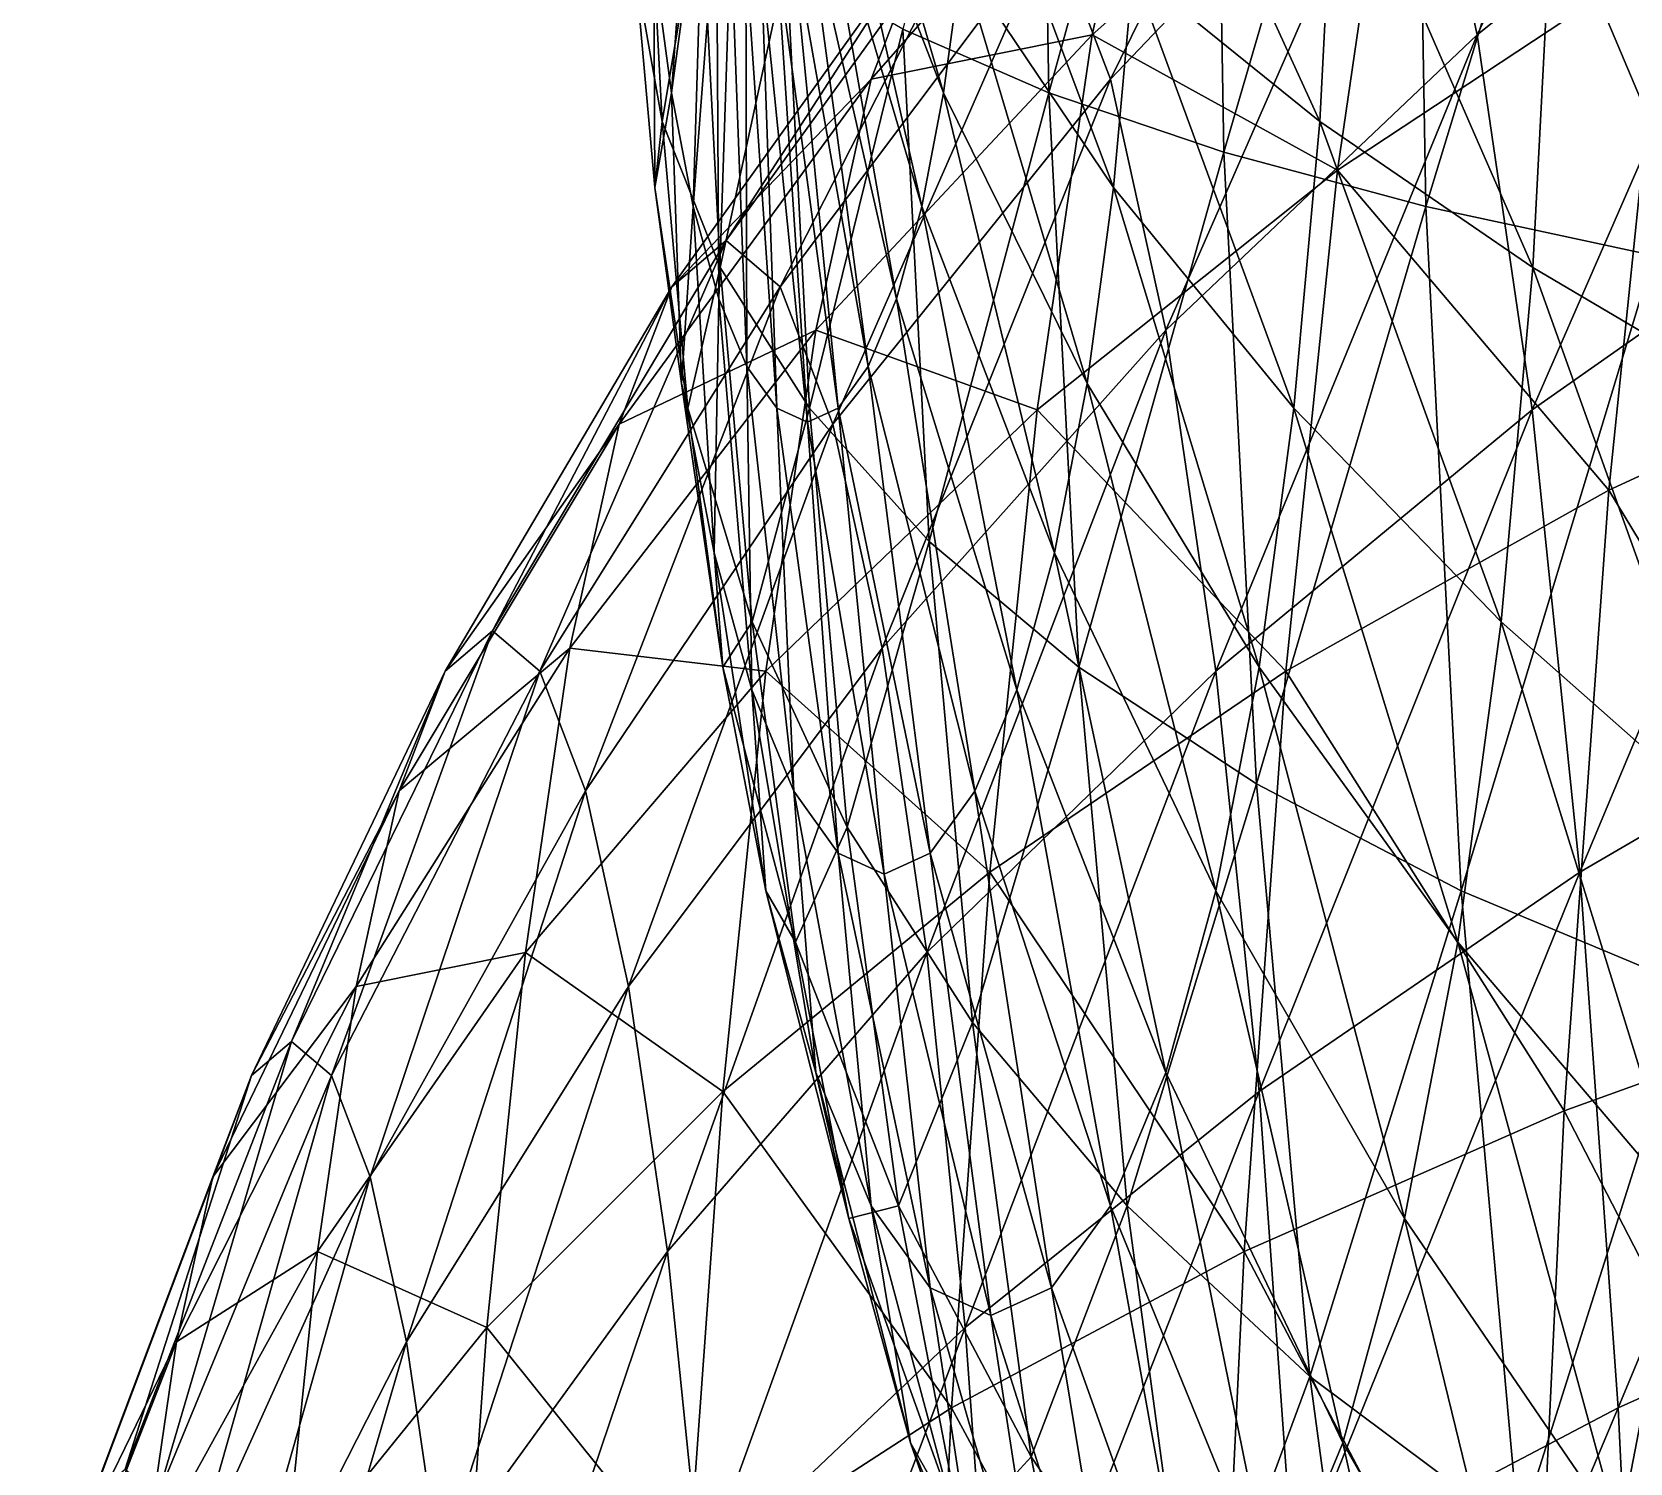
# Model space of a CAD drawing. Header units: metres. Extents: x -1.83 to 1.83, y -2.28 to 6.34.
# Drawn here: x -0.9403 to -0.7596, y 0.9983 to 1.1602 of the extents above; entities that cross this region are included whole.
import ezdxf

# ---------------------------------------------------------------- set-up
doc = ezdxf.new("R2010")
doc.units = ezdxf.units.M

msp = doc.modelspace()

# ---------------------------------------------------------------- linework, layer by layer
at = {"layer": 'Sphere 4'}
for points in [[(-0.84186, 1.16047, 0.45846), (-0.82534, 1.15326, 0.42858), (-0.82647, 1.22023, 0.42724)], [(-0.82534, 1.15326, 0.42858), (-0.80682, 1.22023, 0.39564), (-0.82647, 1.22023, 0.42724)], [(-0.82534, 1.15326, 0.42858), (-0.80558, 1.14656, 0.39712), (-0.80682, 1.22023, 0.39564)], [(-0.80558, 1.14656, 0.39712), (-0.78408, 1.22023, 0.3627), (-0.80682, 1.22023, 0.39564)], [(-0.80558, 1.14656, 0.39712), (-0.78273, 1.14042, 0.36431), (-0.78408, 1.22023, 0.3627)], [(-0.78273, 1.14042, 0.36431), (-0.75841, 1.22023, 0.32869), (-0.78408, 1.22023, 0.3627)], [(-0.78273, 1.14042, 0.36431), (-0.75697, 1.13489, 0.3304), (-0.75841, 1.22023, 0.32869)], [(-0.84914, 1.19409, 0.61504), (-0.83725, 1.15326, 0.61858), (-0.85015, 1.18662, 0.61384)], [(-0.84914, 1.19409, 0.61504), (-0.83524, 1.16814, 0.62098), (-0.83725, 1.15326, 0.61858)], [(-0.81447, 1.19327, 0.6281), (-0.79472, 1.15005, 0.62716), (-0.81583, 1.16712, 0.62649)], [(-0.81447, 1.19327, 0.6281), (-0.79294, 1.1846, 0.62928), (-0.79472, 1.15005, 0.62716)], [(-0.8656, 1.18662, 0.59543), (-0.86803, 1.15326, 0.5819), (-0.87004, 1.16814, 0.5795)], [(-0.86436, 1.18017, 0.59691), (-0.86803, 1.15326, 0.5819), (-0.8656, 1.18662, 0.59543)], [(-0.85015, 1.18662, 0.61384), (-0.83973, 1.14042, 0.61563), (-0.8514, 1.18017, 0.61236)], [(-0.85015, 1.18662, 0.61384), (-0.83725, 1.15326, 0.61858), (-0.83973, 1.14042, 0.61563)], [(-0.87211, 1.16712, 0.55942), (-0.86909, 1.15005, 0.53852), (-0.87088, 1.1846, 0.5364)], [(-0.86909, 1.15005, 0.53852), (-0.86472, 1.1762, 0.51258), (-0.87088, 1.1846, 0.5364)], [(-0.83376, 1.1846, 0.62274), (-0.81803, 1.14259, 0.62386), (-0.83524, 1.16814, 0.62098)], [(-0.83376, 1.1846, 0.62274), (-0.81583, 1.16712, 0.62649), (-0.81803, 1.14259, 0.62386)], [(-0.79294, 1.1846, 0.62928), (-0.77061, 1.13351, 0.62472), (-0.79472, 1.15005, 0.62716)], [(-0.79294, 1.1846, 0.62928), (-0.76841, 1.1762, 0.62735), (-0.77061, 1.13351, 0.62472)], [(-0.86436, 1.18017, 0.59691), (-0.86556, 1.14042, 0.58485), (-0.86803, 1.15326, 0.5819)], [(-0.86292, 1.17495, 0.59862), (-0.86556, 1.14042, 0.58485), (-0.86436, 1.18017, 0.59691)], [(-0.8514, 1.18017, 0.61236), (-0.8426, 1.13, 0.61221), (-0.85284, 1.17495, 0.61064)], [(-0.8514, 1.18017, 0.61236), (-0.83973, 1.14042, 0.61563), (-0.8426, 1.13, 0.61221)], [(-0.86909, 1.15005, 0.53852), (-0.86251, 1.13351, 0.5152), (-0.86472, 1.1762, 0.51258)], [(-0.86292, 1.17495, 0.59862), (-0.86269, 1.13, 0.58827), (-0.86556, 1.14042, 0.58485)], [(-0.86251, 1.13351, 0.5152), (-0.85502, 1.16814, 0.48653), (-0.86472, 1.1762, 0.51258)], [(-0.86133, 1.17109, 0.60052), (-0.86269, 1.13, 0.58827), (-0.86292, 1.17495, 0.59862)], [(-0.85284, 1.17495, 0.61064), (-0.84577, 1.12233, 0.60843), (-0.85443, 1.17109, 0.60874)], [(-0.85284, 1.17495, 0.61064), (-0.8426, 1.13, 0.61221), (-0.84577, 1.12233, 0.60843)], [(-0.76841, 1.1762, 0.62735), (-0.74369, 1.11763, 0.61921), (-0.77061, 1.13351, 0.62472)], [(-0.76841, 1.1762, 0.62735), (-0.74108, 1.16814, 0.62233), (-0.74369, 1.11763, 0.61921)], [(-0.86133, 1.17109, 0.60052), (-0.85952, 1.12233, 0.59205), (-0.86269, 1.13, 0.58827)], [(-0.85963, 1.16873, 0.60254), (-0.85952, 1.12233, 0.59205), (-0.86133, 1.17109, 0.60052)], [(-0.85443, 1.17109, 0.60874), (-0.84916, 1.11763, 0.6044), (-0.85613, 1.16873, 0.60672)], [(-0.85443, 1.17109, 0.60874), (-0.84577, 1.12233, 0.60843), (-0.84916, 1.11763, 0.6044)], [(-0.87004, 1.16814, 0.5795), (-0.8699, 1.14259, 0.56205), (-0.87211, 1.16712, 0.55942)], [(-0.86803, 1.15326, 0.5819), (-0.8699, 1.14259, 0.56205), (-0.87004, 1.16814, 0.5795)], [(-0.86251, 1.13351, 0.5152), (-0.85241, 1.11763, 0.48964), (-0.85502, 1.16814, 0.48653)], [(-0.85963, 1.16873, 0.60254), (-0.85613, 1.11763, 0.59608), (-0.85952, 1.12233, 0.59205)], [(-0.85788, 1.16794, 0.60463), (-0.85613, 1.11763, 0.59608), (-0.85963, 1.16873, 0.60254)], [(-0.85613, 1.16873, 0.60672), (-0.85264, 1.11604, 0.60024), (-0.85788, 1.16794, 0.60463)], [(-0.85788, 1.16794, 0.60463), (-0.85264, 1.11604, 0.60024), (-0.85613, 1.11763, 0.59608)], [(-0.85613, 1.16873, 0.60672), (-0.84916, 1.11763, 0.6044), (-0.85264, 1.11604, 0.60024)], [(-0.85241, 1.11763, 0.48964), (-0.84186, 1.16047, 0.45846), (-0.85502, 1.16814, 0.48653)], [(-0.83524, 1.16814, 0.62098), (-0.82103, 1.12041, 0.6203), (-0.83725, 1.15326, 0.61858)], [(-0.83524, 1.16814, 0.62098), (-0.81803, 1.14259, 0.62386), (-0.82103, 1.12041, 0.6203)], [(-0.8699, 1.14259, 0.56205), (-0.86909, 1.15005, 0.53852), (-0.87211, 1.16712, 0.55942)], [(-0.81583, 1.16712, 0.62649), (-0.79764, 1.11763, 0.62368), (-0.81803, 1.14259, 0.62386)], [(-0.81583, 1.16712, 0.62649), (-0.79472, 1.15005, 0.62716), (-0.79764, 1.11763, 0.62368)], [(-0.85241, 1.11763, 0.48964), (-0.83887, 1.10253, 0.46203), (-0.84186, 1.16047, 0.45846)], [(-0.83887, 1.10253, 0.46203), (-0.82534, 1.15326, 0.42858), (-0.84186, 1.16047, 0.45846)], [(-0.86803, 1.15326, 0.5819), (-0.86691, 1.12041, 0.56562), (-0.8699, 1.14259, 0.56205)], [(-0.86556, 1.14042, 0.58485), (-0.86691, 1.12041, 0.56562), (-0.86803, 1.15326, 0.5819)], [(-0.83725, 1.15326, 0.61858), (-0.82472, 1.10127, 0.6159), (-0.83973, 1.14042, 0.61563)], [(-0.83887, 1.10253, 0.46203), (-0.82198, 1.08832, 0.43258), (-0.82534, 1.15326, 0.42858)], [(-0.83725, 1.15326, 0.61858), (-0.82103, 1.12041, 0.6203), (-0.82472, 1.10127, 0.6159)], [(-0.82198, 1.08832, 0.43258), (-0.80558, 1.14656, 0.39712), (-0.82534, 1.15326, 0.42858)], [(-0.8699, 1.14259, 0.56205), (-0.86618, 1.11763, 0.542), (-0.86909, 1.15005, 0.53852)], [(-0.86618, 1.11763, 0.542), (-0.86251, 1.13351, 0.5152), (-0.86909, 1.15005, 0.53852)], [(-0.79472, 1.15005, 0.62716), (-0.77422, 1.09345, 0.62043), (-0.79764, 1.11763, 0.62368)], [(-0.79472, 1.15005, 0.62716), (-0.77061, 1.13351, 0.62472), (-0.77422, 1.09345, 0.62043)], [(-0.82198, 1.08832, 0.43258), (-0.80188, 1.07513, 0.40152), (-0.80558, 1.14656, 0.39712)], [(-0.80188, 1.07513, 0.40152), (-0.78273, 1.14042, 0.36431), (-0.80558, 1.14656, 0.39712)], [(-0.86691, 1.12041, 0.56562), (-0.86618, 1.11763, 0.542), (-0.8699, 1.14259, 0.56205)], [(-0.81803, 1.14259, 0.62386), (-0.80159, 1.08832, 0.61897), (-0.82103, 1.12041, 0.6203)], [(-0.81803, 1.14259, 0.62386), (-0.79764, 1.11763, 0.62368), (-0.80159, 1.08832, 0.61897)], [(-0.86556, 1.14042, 0.58485), (-0.86321, 1.10127, 0.57002), (-0.86691, 1.12041, 0.56562)], [(-0.86269, 1.13, 0.58827), (-0.86321, 1.10127, 0.57002), (-0.86556, 1.14042, 0.58485)], [(-0.83973, 1.14042, 0.61563), (-0.82899, 1.08575, 0.6108), (-0.8426, 1.13, 0.61221)], [(-0.83973, 1.14042, 0.61563), (-0.82472, 1.10127, 0.6159), (-0.82899, 1.08575, 0.6108)], [(-0.80188, 1.07513, 0.40152), (-0.77873, 1.06303, 0.36907), (-0.78273, 1.14042, 0.36431)], [(-0.77873, 1.06303, 0.36907), (-0.75697, 1.13489, 0.3304), (-0.78273, 1.14042, 0.36431)], [(-0.77873, 1.06303, 0.36907), (-0.75269, 1.05213, 0.3355), (-0.75697, 1.13489, 0.3304)], [(-0.86618, 1.11763, 0.542), (-0.85891, 1.09345, 0.5195), (-0.86251, 1.13351, 0.5152)], [(-0.85891, 1.09345, 0.5195), (-0.85241, 1.11763, 0.48964), (-0.86251, 1.13351, 0.5152)], [(-0.77061, 1.13351, 0.62472), (-0.74795, 1.07023, 0.61414), (-0.77422, 1.09345, 0.62043)], [(-0.77061, 1.13351, 0.62472), (-0.74369, 1.11763, 0.61921), (-0.74795, 1.07023, 0.61414)], [(-0.86269, 1.13, 0.58827), (-0.85894, 1.08575, 0.57511), (-0.86321, 1.10127, 0.57002)], [(-0.85952, 1.12233, 0.59205), (-0.85894, 1.08575, 0.57511), (-0.86269, 1.13, 0.58827)], [(-0.8426, 1.13, 0.61221), (-0.83372, 1.07431, 0.60516), (-0.84577, 1.12233, 0.60843)], [(-0.8426, 1.13, 0.61221), (-0.82899, 1.08575, 0.6108), (-0.83372, 1.07431, 0.60516)], [(-0.85952, 1.12233, 0.59205), (-0.85421, 1.07431, 0.58075), (-0.85894, 1.08575, 0.57511)], [(-0.85613, 1.11763, 0.59608), (-0.85421, 1.07431, 0.58075), (-0.85952, 1.12233, 0.59205)], [(-0.84577, 1.12233, 0.60843), (-0.83877, 1.0673, 0.59915), (-0.84916, 1.11763, 0.6044)], [(-0.84577, 1.12233, 0.60843), (-0.83372, 1.07431, 0.60516), (-0.83877, 1.0673, 0.59915)], [(-0.86691, 1.12041, 0.56562), (-0.86222, 1.08832, 0.54671), (-0.86618, 1.11763, 0.542)], [(-0.86321, 1.10127, 0.57002), (-0.86222, 1.08832, 0.54671), (-0.86691, 1.12041, 0.56562)], [(-0.82103, 1.12041, 0.6203), (-0.80647, 1.06303, 0.61315), (-0.82472, 1.10127, 0.6159)], [(-0.82103, 1.12041, 0.6203), (-0.80159, 1.08832, 0.61897), (-0.80647, 1.06303, 0.61315)], [(-0.86222, 1.08832, 0.54671), (-0.85891, 1.09345, 0.5195), (-0.86618, 1.11763, 0.542)], [(-0.85891, 1.09345, 0.5195), (-0.84815, 1.07023, 0.49472), (-0.85241, 1.11763, 0.48964)], [(-0.85613, 1.11763, 0.59608), (-0.84917, 1.0673, 0.58676), (-0.85421, 1.07431, 0.58075)], [(-0.85264, 1.11604, 0.60024), (-0.84917, 1.0673, 0.58676), (-0.85613, 1.11763, 0.59608)], [(-0.84916, 1.11763, 0.6044), (-0.84397, 1.06494, 0.59296), (-0.85264, 1.11604, 0.60024)], [(-0.84815, 1.07023, 0.49472), (-0.83887, 1.10253, 0.46203), (-0.85241, 1.11763, 0.48964)], [(-0.84916, 1.11763, 0.6044), (-0.83877, 1.0673, 0.59915), (-0.84397, 1.06494, 0.59296)], [(-0.79764, 1.11763, 0.62368), (-0.77911, 1.05724, 0.6146), (-0.80159, 1.08832, 0.61897)], [(-0.79764, 1.11763, 0.62368), (-0.77422, 1.09345, 0.62043), (-0.77911, 1.05724, 0.6146)], [(-0.85264, 1.11604, 0.60024), (-0.84397, 1.06494, 0.59296), (-0.84917, 1.0673, 0.58676)], [(-0.84815, 1.07023, 0.49472), (-0.83398, 1.04816, 0.46786), (-0.83887, 1.10253, 0.46203)], [(-0.83398, 1.04816, 0.46786), (-0.82198, 1.08832, 0.43258), (-0.83887, 1.10253, 0.46203)], [(-0.86321, 1.10127, 0.57002), (-0.85734, 1.06303, 0.55253), (-0.86222, 1.08832, 0.54671)], [(-0.85894, 1.08575, 0.57511), (-0.85734, 1.06303, 0.55253), (-0.86321, 1.10127, 0.57002)], [(-0.82472, 1.10127, 0.6159), (-0.81212, 1.04251, 0.60642), (-0.82899, 1.08575, 0.6108)], [(-0.82472, 1.10127, 0.6159), (-0.80647, 1.06303, 0.61315), (-0.81212, 1.04251, 0.60642)], [(-0.86222, 1.08832, 0.54671), (-0.85402, 1.05724, 0.52532), (-0.85891, 1.09345, 0.5195)], [(-0.85402, 1.05724, 0.52532), (-0.84815, 1.07023, 0.49472), (-0.85891, 1.09345, 0.5195)], [(-0.77422, 1.09345, 0.62043), (-0.75373, 1.0274, 0.60724), (-0.77911, 1.05724, 0.6146)], [(-0.77422, 1.09345, 0.62043), (-0.74795, 1.07023, 0.61414), (-0.75373, 1.0274, 0.60724)], [(-0.85734, 1.06303, 0.55253), (-0.85402, 1.05724, 0.52532), (-0.86222, 1.08832, 0.54671)], [(-0.83398, 1.04816, 0.46786), (-0.8165, 1.0274, 0.43911), (-0.82198, 1.08832, 0.43258)], [(-0.8165, 1.0274, 0.43911), (-0.80188, 1.07513, 0.40152), (-0.82198, 1.08832, 0.43258)], [(-0.80159, 1.08832, 0.61897), (-0.78513, 1.02599, 0.60742), (-0.80647, 1.06303, 0.61315)], [(-0.80159, 1.08832, 0.61897), (-0.77911, 1.05724, 0.6146), (-0.78513, 1.02599, 0.60742)], [(-0.85894, 1.08575, 0.57511), (-0.85169, 1.04251, 0.55926), (-0.85734, 1.06303, 0.55253)], [(-0.85421, 1.07431, 0.58075), (-0.85169, 1.04251, 0.55926), (-0.85894, 1.08575, 0.57511)], [(-0.82899, 1.08575, 0.6108), (-0.81837, 1.0274, 0.59897), (-0.83372, 1.07431, 0.60516)], [(-0.82899, 1.08575, 0.6108), (-0.81212, 1.04251, 0.60642), (-0.81837, 1.0274, 0.59897)], [(-0.85421, 1.07431, 0.58075), (-0.84544, 1.0274, 0.56671), (-0.85169, 1.04251, 0.55926)], [(-0.84917, 1.0673, 0.58676), (-0.84544, 1.0274, 0.56671), (-0.85421, 1.07431, 0.58075)], [(-0.83372, 1.07431, 0.60516), (-0.82504, 1.01814, 0.59103), (-0.83877, 1.0673, 0.59915)], [(-0.83372, 1.07431, 0.60516), (-0.81837, 1.0274, 0.59897), (-0.82504, 1.01814, 0.59103)], [(-0.8165, 1.0274, 0.43911), (-0.79586, 1.0081, 0.4087), (-0.80188, 1.07513, 0.40152)], [(-0.79586, 1.0081, 0.4087), (-0.77873, 1.06303, 0.36907), (-0.80188, 1.07513, 0.40152)], [(-0.85402, 1.05724, 0.52532), (-0.84236, 1.0274, 0.50161), (-0.84815, 1.07023, 0.49472)], [(-0.84236, 1.0274, 0.50161), (-0.83398, 1.04816, 0.46786), (-0.84815, 1.07023, 0.49472)], [(-0.84917, 1.0673, 0.58676), (-0.83878, 1.01814, 0.57465), (-0.84544, 1.0274, 0.56671)], [(-0.84397, 1.06494, 0.59296), (-0.83878, 1.01814, 0.57465), (-0.84917, 1.0673, 0.58676)], [(-0.83877, 1.0673, 0.59915), (-0.83191, 1.01502, 0.58284), (-0.84397, 1.06494, 0.59296)], [(-0.83877, 1.0673, 0.59915), (-0.82504, 1.01814, 0.59103), (-0.83191, 1.01502, 0.58284)], [(-0.84397, 1.06494, 0.59296), (-0.83191, 1.01502, 0.58284), (-0.83878, 1.01814, 0.57465)], [(-0.85734, 1.06303, 0.55253), (-0.84799, 1.02599, 0.53251), (-0.85402, 1.05724, 0.52532)], [(-0.85169, 1.04251, 0.55926), (-0.84799, 1.02599, 0.53251), (-0.85734, 1.06303, 0.55253)], [(-0.80647, 1.06303, 0.61315), (-0.79211, 1.00063, 0.5991), (-0.81212, 1.04251, 0.60642)], [(-0.80647, 1.06303, 0.61315), (-0.78513, 1.02599, 0.60742), (-0.79211, 1.00063, 0.5991)], [(-0.79586, 1.0081, 0.4087), (-0.7722, 0.99042, 0.37686), (-0.77873, 1.06303, 0.36907)], [(-0.7722, 0.99042, 0.37686), (-0.75269, 1.05213, 0.3355), (-0.77873, 1.06303, 0.36907)], [(-0.84799, 1.02599, 0.53251), (-0.84236, 1.0274, 0.50161), (-0.85402, 1.05724, 0.52532)], [(-0.77911, 1.05724, 0.6146), (-0.76086, 0.99042, 0.59874), (-0.78513, 1.02599, 0.60742)], [(-0.77911, 1.05724, 0.6146), (-0.75373, 1.0274, 0.60724), (-0.76086, 0.99042, 0.59874)], [(-0.7722, 0.99042, 0.37686), (-0.74571, 0.97449, 0.34382), (-0.75269, 1.05213, 0.3355)], [(-0.84236, 1.0274, 0.50161), (-0.82734, 0.99902, 0.47576), (-0.83398, 1.04816, 0.46786)], [(-0.82734, 0.99902, 0.47576), (-0.8165, 1.0274, 0.43911), (-0.83398, 1.04816, 0.46786)], [(-0.85169, 1.04251, 0.55926), (-0.84101, 1.00063, 0.54083), (-0.84799, 1.02599, 0.53251)], [(-0.84544, 1.0274, 0.56671), (-0.84101, 1.00063, 0.54083), (-0.85169, 1.04251, 0.55926)], [(-0.81212, 1.04251, 0.60642), (-0.79984, 0.98195, 0.5899), (-0.81837, 1.0274, 0.59897)], [(-0.81212, 1.04251, 0.60642), (-0.79211, 1.00063, 0.5991), (-0.79984, 0.98195, 0.5899)], [(-0.84799, 1.02599, 0.53251), (-0.83523, 0.99042, 0.51011), (-0.84236, 1.0274, 0.50161)], [(-0.84544, 1.0274, 0.56671), (-0.83329, 0.98195, 0.55003), (-0.84101, 1.00063, 0.54083)], [(-0.83878, 1.01814, 0.57465), (-0.83329, 0.98195, 0.55003), (-0.84544, 1.0274, 0.56671)], [(-0.83523, 0.99042, 0.51011), (-0.82734, 0.99902, 0.47576), (-0.84236, 1.0274, 0.50161)], [(-0.82734, 0.99902, 0.47576), (-0.80907, 0.97233, 0.44797), (-0.8165, 1.0274, 0.43911)], [(-0.81837, 1.0274, 0.59897), (-0.80807, 0.97051, 0.58008), (-0.82504, 1.01814, 0.59103)], [(-0.81837, 1.0274, 0.59897), (-0.79984, 0.98195, 0.5899), (-0.80807, 0.97051, 0.58008)], [(-0.80907, 0.97233, 0.44797), (-0.79586, 1.0081, 0.4087), (-0.8165, 1.0274, 0.43911)], [(-0.75373, 1.0274, 0.60724), (-0.73385, 0.9566, 0.58719), (-0.76086, 0.99042, 0.59874)], [(-0.84101, 1.00063, 0.54083), (-0.83523, 0.99042, 0.51011), (-0.84799, 1.02599, 0.53251)], [(-0.78513, 1.02599, 0.60742), (-0.76912, 0.96043, 0.5889), (-0.79211, 1.00063, 0.5991)], [(-0.78513, 1.02599, 0.60742), (-0.76086, 0.99042, 0.59874), (-0.76912, 0.96043, 0.5889)], [(-0.83878, 1.01814, 0.57465), (-0.82505, 0.97051, 0.55985), (-0.83329, 0.98195, 0.55003)], [(-0.83191, 1.01502, 0.58284), (-0.82505, 0.97051, 0.55985), (-0.83878, 1.01814, 0.57465)], [(-0.82504, 1.01814, 0.59103), (-0.81656, 0.96666, 0.56996), (-0.83191, 1.01502, 0.58284)], [(-0.82504, 1.01814, 0.59103), (-0.80807, 0.97051, 0.58008), (-0.81656, 0.96666, 0.56996)], [(-0.83191, 1.01502, 0.58284), (-0.81656, 0.96666, 0.56996), (-0.82505, 0.97051, 0.55985)], [(-0.80907, 0.97233, 0.44797), (-0.78768, 0.94752, 0.41845), (-0.79586, 1.0081, 0.4087)], [(-0.78768, 0.94752, 0.41845), (-0.7722, 0.99042, 0.37686), (-0.79586, 1.0081, 0.4087)], [(-0.84101, 1.00063, 0.54083), (-0.82697, 0.96042, 0.51996), (-0.83523, 0.99042, 0.51011)], [(-0.83329, 0.98195, 0.55003), (-0.82697, 0.96042, 0.51996), (-0.84101, 1.00063, 0.54083)], [(-0.79211, 1.00063, 0.5991), (-0.77826, 0.93832, 0.57801), (-0.79984, 0.98195, 0.5899)], [(-0.79211, 1.00063, 0.5991), (-0.76912, 0.96043, 0.5889), (-0.77826, 0.93832, 0.57801)], [(-0.83523, 0.99042, 0.51011), (-0.81916, 0.9566, 0.48551), (-0.82734, 0.99902, 0.47576)], [(-0.81916, 0.9566, 0.48551), (-0.80907, 0.97233, 0.44797), (-0.82734, 0.99902, 0.47576)]]:
    msp.add_3dface(points, dxfattribs=at)
at = {"layer": 'Sphere 7'}
for points in [[(-0.77691, 1.15985, -0.00448), (-0.74628, 1.22433, 0.0242), (-0.78379, 1.1911, 0.01441)], [(-0.77691, 1.15985, -0.00448), (-0.73883, 1.19047, 0.00373), (-0.74628, 1.22433, 0.0242)], [(-0.81837, 1.15484, 0.00604), (-0.79112, 1.21025, 0.03455), (-0.82504, 1.17224, 0.02435)], [(-0.81837, 1.15484, 0.00604), (-0.78379, 1.1911, 0.01441), (-0.79112, 1.21025, 0.03455)], [(-0.84544, 1.15484, 0.08041), (-0.81357, 1.1911, 0.09623), (-0.82044, 1.15985, 0.11512)], [(-0.83878, 1.17224, 0.0621), (-0.81357, 1.1911, 0.09623), (-0.84544, 1.15484, 0.08041)], [(-0.81357, 1.1911, 0.09623), (-0.78599, 1.19048, 0.1333), (-0.82044, 1.15985, 0.11512)], [(-0.81212, 1.12643, -0.01114), (-0.78379, 1.1911, 0.01441), (-0.81837, 1.15484, 0.00604)], [(-0.81212, 1.12643, -0.01114), (-0.77691, 1.15985, -0.00448), (-0.78379, 1.1911, 0.01441)], [(-0.82044, 1.15985, 0.11512), (-0.78599, 1.19048, 0.1333), (-0.79273, 1.14452, 0.15181)], [(-0.78599, 1.19048, 0.1333), (-0.75581, 1.16893, 0.17178), (-0.79273, 1.14452, 0.15181)], [(-0.7707, 1.11743, -0.02156), (-0.73883, 1.19047, 0.00373), (-0.77691, 1.15985, -0.00448)], [(-0.7707, 1.11743, -0.02156), (-0.7321, 1.14452, -0.01477), (-0.73883, 1.19047, 0.00373)], [(-0.85572, 1.13134, 0.01548), (-0.83191, 1.1781, 0.04322), (-0.86185, 1.13657, 0.03233)], [(-0.86185, 1.13657, 0.03233), (-0.83191, 1.1781, 0.04322), (-0.83878, 1.17224, 0.0621)], [(-0.85572, 1.13134, 0.01548), (-0.82504, 1.17224, 0.02435), (-0.83191, 1.1781, 0.04322)], [(-0.86798, 1.13134, 0.04917), (-0.83878, 1.17224, 0.0621), (-0.84544, 1.15484, 0.08041)], [(-0.86185, 1.13657, 0.03233), (-0.83878, 1.17224, 0.0621), (-0.86798, 1.13134, 0.04917)], [(-0.84977, 1.11582, -0.00086), (-0.82504, 1.17224, 0.02435), (-0.85572, 1.13134, 0.01548)], [(-0.84977, 1.11582, -0.00086), (-0.81837, 1.15484, 0.00604), (-0.82504, 1.17224, 0.02435)], [(-0.79273, 1.14452, 0.15181), (-0.75581, 1.16893, 0.17178), (-0.76202, 1.10835, 0.18886)], [(-0.75581, 1.16893, 0.17178), (-0.72275, 1.12643, 0.21003), (-0.76202, 1.10835, 0.18886)], [(-0.85169, 1.12643, 0.09759), (-0.82044, 1.15985, 0.11512), (-0.82666, 1.11743, 0.1322)], [(-0.84544, 1.15484, 0.08041), (-0.82044, 1.15985, 0.11512), (-0.85169, 1.12643, 0.09759)], [(-0.82044, 1.15985, 0.11512), (-0.79273, 1.14452, 0.15181), (-0.82666, 1.11743, 0.1322)], [(-0.80647, 1.08787, -0.02666), (-0.77691, 1.15985, -0.00448), (-0.81212, 1.12643, -0.01114)], [(-0.80647, 1.08787, -0.02666), (-0.7707, 1.11743, -0.02156), (-0.77691, 1.15985, -0.00448)], [(-0.87393, 1.11582, 0.06551), (-0.84544, 1.15484, 0.08041), (-0.85169, 1.12643, 0.09759)], [(-0.86798, 1.13134, 0.04917), (-0.84544, 1.15484, 0.08041), (-0.87393, 1.11582, 0.06551)], [(-0.8442, 1.09047, -0.01618), (-0.81837, 1.15484, 0.00604), (-0.84977, 1.11582, -0.00086)], [(-0.8442, 1.09047, -0.01618), (-0.81212, 1.12643, -0.01114), (-0.81837, 1.15484, 0.00604)], [(-0.82666, 1.11743, 0.1322), (-0.79273, 1.14452, 0.15181), (-0.79854, 1.08787, 0.16778)], [(-0.79273, 1.14452, 0.15181), (-0.76202, 1.10835, 0.18886), (-0.79854, 1.08787, 0.16778)], [(-0.76533, 1.06514, -0.0363), (-0.7321, 1.14452, -0.01477), (-0.7707, 1.11743, -0.02156)], [(-0.76533, 1.06514, -0.0363), (-0.72629, 1.08787, -0.03074), (-0.7321, 1.14452, -0.01477)], [(-0.88293, 1.08787, 0.00802), (-0.86185, 1.13657, 0.03233), (-0.88828, 1.09243, 0.02271)], [(-0.88828, 1.09243, 0.02271), (-0.86185, 1.13657, 0.03233), (-0.86798, 1.13134, 0.04917)], [(-0.88293, 1.08787, 0.00802), (-0.85572, 1.13134, 0.01548), (-0.86185, 1.13657, 0.03233)], [(-0.89362, 1.08787, 0.03739), (-0.86798, 1.13134, 0.04917), (-0.87393, 1.11582, 0.06551)], [(-0.88828, 1.09243, 0.02271), (-0.86798, 1.13134, 0.04917), (-0.89362, 1.08787, 0.03739)], [(-0.87775, 1.07433, -0.00622), (-0.85572, 1.13134, 0.01548), (-0.88293, 1.08787, 0.00802)], [(-0.87775, 1.07433, -0.00622), (-0.84977, 1.11582, -0.00086), (-0.85572, 1.13134, 0.01548)], [(-0.87951, 1.09047, 0.08084), (-0.85169, 1.12643, 0.09759), (-0.85734, 1.08787, 0.11311)], [(-0.87393, 1.11582, 0.06551), (-0.85169, 1.12643, 0.09759), (-0.87951, 1.09047, 0.08084)], [(-0.85169, 1.12643, 0.09759), (-0.82666, 1.11743, 0.1322), (-0.85734, 1.08787, 0.11311)], [(-0.83915, 1.05606, -0.03004), (-0.81212, 1.12643, -0.01114), (-0.8442, 1.09047, -0.01618)], [(-0.83915, 1.05606, -0.03004), (-0.80647, 1.08787, -0.02666), (-0.81212, 1.12643, -0.01114)], [(-0.76202, 1.10835, 0.18886), (-0.72275, 1.12643, 0.21003), (-0.72808, 1.05223, 0.22468)], [(-0.85734, 1.08787, 0.11311), (-0.82666, 1.11743, 0.1322), (-0.83203, 1.06514, 0.14694)], [(-0.82666, 1.11743, 0.1322), (-0.79854, 1.08787, 0.16778), (-0.83203, 1.06514, 0.14694)], [(-0.80159, 1.04033, -0.04006), (-0.7707, 1.11743, -0.02156), (-0.80647, 1.08787, -0.02666)], [(-0.80159, 1.04033, -0.04006), (-0.76533, 1.06514, -0.0363), (-0.7707, 1.11743, -0.02156)], [(-0.89881, 1.07433, 0.05163), (-0.87393, 1.11582, 0.06551), (-0.87951, 1.09047, 0.08084)], [(-0.89362, 1.08787, 0.03739), (-0.87393, 1.11582, 0.06551), (-0.89881, 1.07433, 0.05163)], [(-0.87289, 1.05223, -0.01958), (-0.84977, 1.11582, -0.00086), (-0.87775, 1.07433, -0.00622)], [(-0.87289, 1.05223, -0.01958), (-0.8442, 1.09047, -0.01618), (-0.84977, 1.11582, -0.00086)], [(-0.79854, 1.08787, 0.16778), (-0.76202, 1.10835, 0.18886), (-0.76707, 1.03817, 0.20271)], [(-0.76202, 1.10835, 0.18886), (-0.72808, 1.05223, 0.22468), (-0.76707, 1.03817, 0.20271)], [(-0.90647, 1.04215, 0.00203), (-0.88828, 1.09243, 0.02271), (-0.91099, 1.046, 0.01444)], [(-0.91099, 1.046, 0.01444), (-0.88828, 1.09243, 0.02271), (-0.89362, 1.08787, 0.03739)], [(-0.90647, 1.04215, 0.00203), (-0.88293, 1.08787, 0.00802), (-0.88828, 1.09243, 0.02271)], [(-0.90367, 1.05223, 0.06499), (-0.87951, 1.09047, 0.08084), (-0.88455, 1.05606, 0.09469)], [(-0.89881, 1.07433, 0.05163), (-0.87951, 1.09047, 0.08084), (-0.90367, 1.05223, 0.06499)], [(-0.87951, 1.09047, 0.08084), (-0.85734, 1.08787, 0.11311), (-0.88455, 1.05606, 0.09469)], [(-0.86849, 1.02224, -0.03165), (-0.8442, 1.09047, -0.01618), (-0.87289, 1.05223, -0.01958)], [(-0.86849, 1.02224, -0.03165), (-0.83915, 1.05606, -0.03004), (-0.8442, 1.09047, -0.01618)], [(-0.91551, 1.04215, 0.02685), (-0.89362, 1.08787, 0.03739), (-0.89881, 1.07433, 0.05163)], [(-0.91099, 1.046, 0.01444), (-0.89362, 1.08787, 0.03739), (-0.91551, 1.04215, 0.02685)], [(-0.90209, 1.03071, -0.01001), (-0.88293, 1.08787, 0.00802), (-0.90647, 1.04215, 0.00203)], [(-0.90209, 1.03071, -0.01001), (-0.87775, 1.07433, -0.00622), (-0.88293, 1.08787, 0.00802)], [(-0.88455, 1.05606, 0.09469), (-0.85734, 1.08787, 0.11311), (-0.86222, 1.04033, 0.12651)], [(-0.85734, 1.08787, 0.11311), (-0.83203, 1.06514, 0.14694), (-0.86222, 1.04033, 0.12651)], [(-0.8348, 1.01364, -0.04199), (-0.80647, 1.08787, -0.02666), (-0.83915, 1.05606, -0.03004)], [(-0.8348, 1.01364, -0.04199), (-0.80159, 1.04033, -0.04006), (-0.80647, 1.08787, -0.02666)], [(-0.83203, 1.06514, 0.14694), (-0.79854, 1.08787, 0.16778), (-0.80326, 1.02224, 0.18073)], [(-0.79854, 1.08787, 0.16778), (-0.76707, 1.03817, 0.20271), (-0.80326, 1.02224, 0.18073)], [(-0.76098, 1.00456, -0.04826), (-0.72629, 1.08787, -0.03074), (-0.76533, 1.06514, -0.0363)], [(-0.76098, 1.00456, -0.04826), (-0.72157, 1.02224, -0.04369), (-0.72629, 1.08787, -0.03074)], [(-0.91989, 1.03071, 0.03889), (-0.89881, 1.07433, 0.05163), (-0.90367, 1.05223, 0.06499)], [(-0.91551, 1.04215, 0.02685), (-0.89881, 1.07433, 0.05163), (-0.91989, 1.03071, 0.03889)], [(-0.89798, 1.01203, -0.0213), (-0.87775, 1.07433, -0.00622), (-0.90209, 1.03071, -0.01001)], [(-0.89798, 1.01203, -0.0213), (-0.87289, 1.05223, -0.01958), (-0.87775, 1.07433, -0.00622)], [(-0.86222, 1.04033, 0.12651), (-0.83203, 1.06514, 0.14694), (-0.83638, 1.00456, 0.1589)], [(-0.83203, 1.06514, 0.14694), (-0.80326, 1.02224, 0.18073), (-0.83638, 1.00456, 0.1589)], [(-0.79764, 0.98526, -0.05093), (-0.76533, 1.06514, -0.0363), (-0.80159, 1.04033, -0.04006)], [(-0.79764, 0.98526, -0.05093), (-0.76098, 1.00456, -0.04826), (-0.76533, 1.06514, -0.0363)], [(-0.90806, 1.02224, 0.07707), (-0.88455, 1.05606, 0.09469), (-0.8889, 1.01364, 0.10665)], [(-0.90367, 1.05223, 0.06499), (-0.88455, 1.05606, 0.09469), (-0.90806, 1.02224, 0.07707)], [(-0.88455, 1.05606, 0.09469), (-0.86222, 1.04033, 0.12651), (-0.8889, 1.01364, 0.10665)], [(-0.8647, 0.98526, -0.04208), (-0.83915, 1.05606, -0.03004), (-0.86849, 1.02224, -0.03165)], [(-0.8647, 0.98526, -0.04208), (-0.8348, 1.01364, -0.04199), (-0.83915, 1.05606, -0.03004)], [(-0.924, 1.01203, 0.05018), (-0.90367, 1.05223, 0.06499), (-0.90806, 1.02224, 0.07707)], [(-0.91989, 1.03071, 0.03889), (-0.90367, 1.05223, 0.06499), (-0.924, 1.01203, 0.05018)], [(-0.89427, 0.98667, -0.03151), (-0.87289, 1.05223, -0.01958), (-0.89798, 1.01203, -0.0213)], [(-0.89427, 0.98667, -0.03151), (-0.86849, 1.02224, -0.03165), (-0.87289, 1.05223, -0.01958)], [(-0.76707, 1.03817, 0.20271), (-0.72808, 1.05223, 0.22468), (-0.73201, 0.97015, 0.23547)], [(-0.92616, 0.99452, -0.00246), (-0.91099, 1.046, 0.01444), (-0.92981, 0.99764, 0.00759)], [(-0.92981, 0.99764, 0.00759), (-0.91099, 1.046, 0.01444), (-0.91551, 1.04215, 0.02685)], [(-0.92616, 0.99452, -0.00246), (-0.90647, 1.04215, 0.00203), (-0.91099, 1.046, 0.01444)], [(-0.93347, 0.99452, 0.01764), (-0.91551, 1.04215, 0.02685), (-0.91989, 1.03071, 0.03889)], [(-0.92981, 0.99764, 0.00759), (-0.91551, 1.04215, 0.02685), (-0.93347, 0.99452, 0.01764)], [(-0.92261, 0.98526, -0.0122), (-0.90647, 1.04215, 0.00203), (-0.92616, 0.99452, -0.00246)], [(-0.92261, 0.98526, -0.0122), (-0.90209, 1.03071, -0.01001), (-0.90647, 1.04215, 0.00203)], [(-0.8889, 1.01364, 0.10665), (-0.86222, 1.04033, 0.12651), (-0.86618, 0.98526, 0.13738)], [(-0.86222, 1.04033, 0.12651), (-0.83638, 1.00456, 0.1589), (-0.86618, 0.98526, 0.13738)], [(-0.83127, 0.9645, -0.05169), (-0.80159, 1.04033, -0.04006), (-0.8348, 1.01364, -0.04199)], [(-0.83127, 0.9645, -0.05169), (-0.79764, 0.98526, -0.05093), (-0.80159, 1.04033, -0.04006)], [(-0.80326, 1.02224, 0.18073), (-0.76707, 1.03817, 0.20271), (-0.77078, 0.96053, 0.21292)], [(-0.76707, 1.03817, 0.20271), (-0.73201, 0.97015, 0.23547), (-0.77078, 0.96053, 0.21292)], [(-0.93702, 0.98526, 0.02738), (-0.91989, 1.03071, 0.03889), (-0.924, 1.01203, 0.05018)], [(-0.93347, 0.99452, 0.01764), (-0.91989, 1.03071, 0.03889), (-0.93702, 0.98526, 0.02738)], [(-0.91929, 0.97015, -0.02134), (-0.90209, 1.03071, -0.01001), (-0.92261, 0.98526, -0.0122)], [(-0.91929, 0.97015, -0.02134), (-0.89798, 1.01203, -0.0213), (-0.90209, 1.03071, -0.01001)], [(-0.92771, 0.98667, 0.06039), (-0.90806, 1.02224, 0.07707), (-0.91186, 0.98526, 0.08749)], [(-0.924, 1.01203, 0.05018), (-0.90806, 1.02224, 0.07707), (-0.92771, 0.98667, 0.06039)], [(-0.90806, 1.02224, 0.07707), (-0.8889, 1.01364, 0.10665), (-0.91186, 0.98526, 0.08749)], [(-0.89106, 0.95542, -0.04032), (-0.86849, 1.02224, -0.03165), (-0.89427, 0.98667, -0.03151)], [(-0.89106, 0.95542, -0.04032), (-0.8647, 0.98526, -0.04208), (-0.86849, 1.02224, -0.03165)], [(-0.83638, 1.00456, 0.1589), (-0.80326, 1.02224, 0.18073), (-0.80673, 0.94963, 0.19028)], [(-0.80326, 1.02224, 0.18073), (-0.77078, 0.96053, 0.21292), (-0.80673, 0.94963, 0.19028)], [(-0.75777, 0.93753, -0.05707), (-0.72157, 1.02224, -0.04369), (-0.76098, 1.00456, -0.04826)], [(-0.94034, 0.97015, 0.03652), (-0.924, 1.01203, 0.05018), (-0.92771, 0.98667, 0.06039)], [(-0.93702, 0.98526, 0.02738), (-0.924, 1.01203, 0.05018), (-0.94034, 0.97015, 0.03652)], [(-0.91628, 0.94963, -0.0296), (-0.89798, 1.01203, -0.0213), (-0.91929, 0.97015, -0.02134)], [(-0.91628, 0.94963, -0.0296), (-0.89427, 0.98667, -0.03151), (-0.89798, 1.01203, -0.0213)], [(-0.91186, 0.98526, 0.08749), (-0.8889, 1.01364, 0.10665), (-0.89243, 0.9645, 0.11635)], [(-0.8889, 1.01364, 0.10665), (-0.86618, 0.98526, 0.13738), (-0.89243, 0.9645, 0.11635)], [(-0.86162, 0.94243, -0.05053), (-0.8348, 1.01364, -0.04199), (-0.8647, 0.98526, -0.04208)], [(-0.86162, 0.94243, -0.05053), (-0.83127, 0.9645, -0.05169), (-0.8348, 1.01364, -0.04199)], [(-0.86618, 0.98526, 0.13738), (-0.83638, 1.00456, 0.1589), (-0.83958, 0.93753, 0.16771)], [(-0.83638, 1.00456, 0.1589), (-0.80673, 0.94963, 0.19028), (-0.83958, 0.93753, 0.16771)], [(-0.79472, 0.92433, -0.05894), (-0.76098, 1.00456, -0.04826), (-0.79764, 0.98526, -0.05093)], [(-0.79472, 0.92433, -0.05894), (-0.75777, 0.93753, -0.05707), (-0.76098, 1.00456, -0.04826)]]:
    msp.add_3dface(points, dxfattribs=at)

doc.saveas('drawing.dxf')
